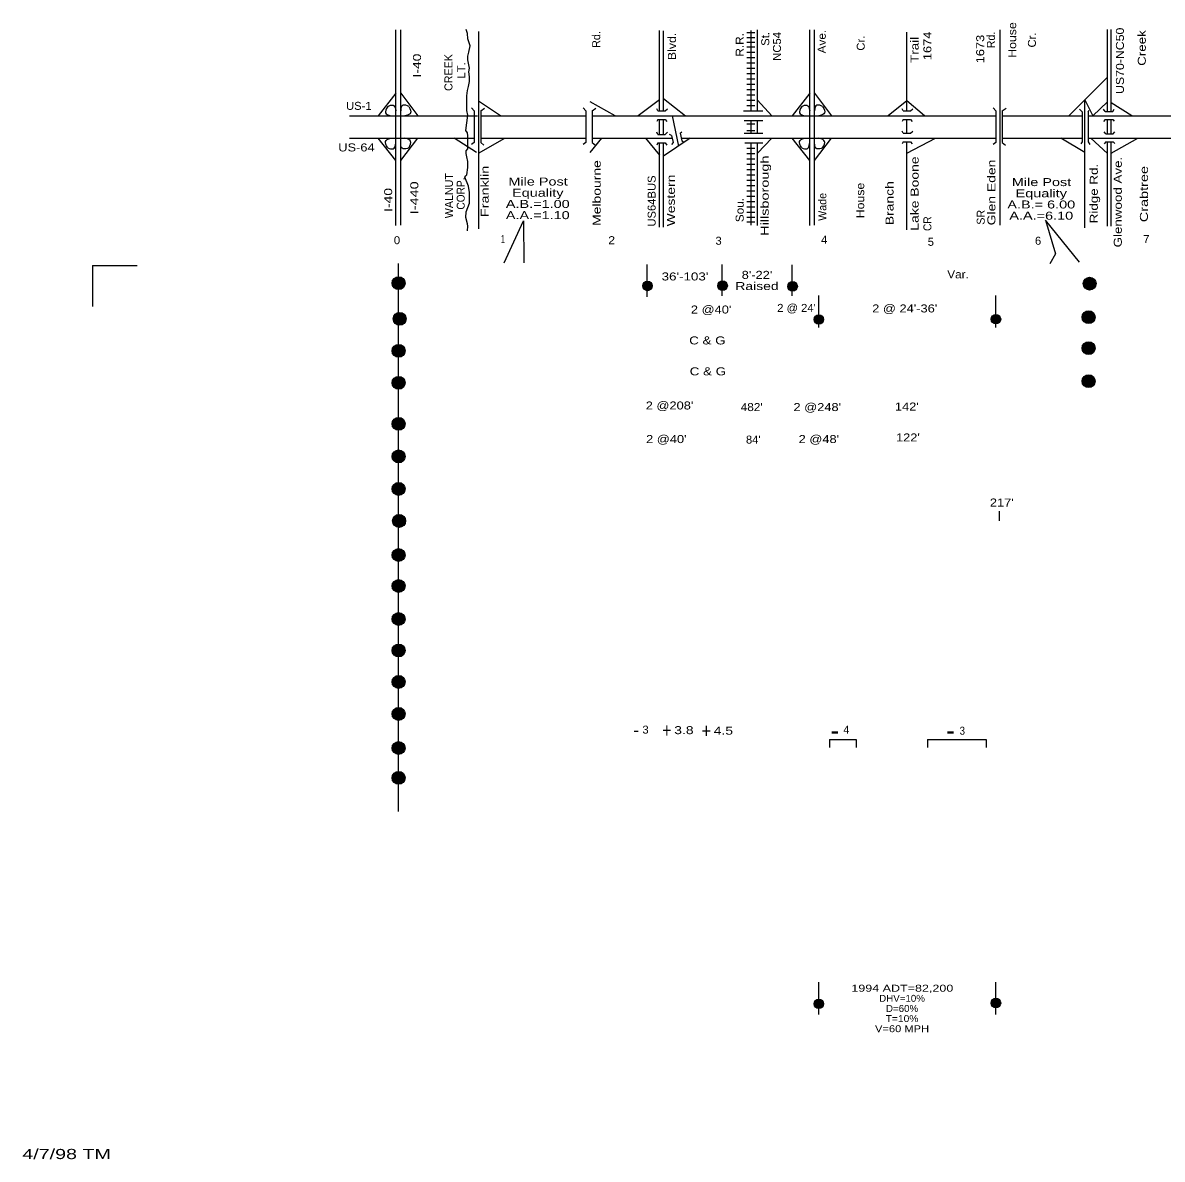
# Model space of a CAD drawing. Extents: x 2147483.74 to 2147488.09, y 2147483.85 to 2147487.13.
# Drawn here: x 2147483.917 to 2147486.054, y 2147483.848 to 2147485.979 of the extents above; entities that cross this region are included whole.
import ezdxf
from ezdxf.enums import TextEntityAlignment as Align

# ---------------------------------------------------------------- set-up
doc = ezdxf.new("R2010")
doc.units = 0
doc.header["$LTSCALE"] = 0.006
doc.layers.add('1', color=7, linetype='Continuous', lineweight=25)

msp = doc.modelspace()

# ---------------------------------------------------------------- hatches: boundary and pattern name
at = {"layer": '1'}
for points in [[(2147484.6341, 2147485.491, 1), (2147484.6099, 2147485.491, 1)], [(2147485.097687, 2147485.485774, 1), (2147485.079772, 2147485.485774, 1)], [(2147485.238451, 2147485.486189, 1), (2147485.220536, 2147485.486189, 1)], [(2147485.369693, 2147485.484946, 1), (2147485.351778, 2147485.484946, 1)], [(2147485.929844, 2147485.490067, 1), (2147485.905644, 2147485.490067, 1)], [(2147485.927844, 2147485.427067, 1), (2147485.903644, 2147485.427067, 1)], [(2147484.6361, 2147485.424, 1), (2147484.6119, 2147485.424, 1)], [(2147485.418961, 2147485.422817, 1), (2147485.401046, 2147485.422817, 1)], [(2147485.750961, 2147485.423337, 1), (2147485.733046, 2147485.423337, 1)], [(2147484.6341, 2147485.364, 1), (2147484.6099, 2147485.364, 1)], [(2147485.927844, 2147485.369067, 1), (2147485.903644, 2147485.369067, 1)], [(2147484.6341, 2147485.304, 1), (2147484.6099, 2147485.304, 1)], [(2147485.927844, 2147485.307067, 1), (2147485.903644, 2147485.307067, 1)], [(2147484.6341, 2147485.227, 1), (2147484.6099, 2147485.227, 1)], [(2147484.6341, 2147485.166, 1), (2147484.6099, 2147485.166, 1)], [(2147484.6341, 2147485.105, 1), (2147484.6099, 2147485.105, 1)], [(2147484.6351, 2147485.045, 1), (2147484.6109, 2147485.045, 1)], [(2147484.6341, 2147484.981, 1), (2147484.6099, 2147484.981, 1)], [(2147484.6341, 2147484.923, 1), (2147484.6099, 2147484.923, 1)], [(2147484.6341, 2147484.861, 1), (2147484.6099, 2147484.861, 1)], [(2147484.6341, 2147484.802, 1), (2147484.6099, 2147484.802, 1)], [(2147484.6341, 2147484.743, 1), (2147484.6099, 2147484.743, 1)], [(2147484.6341, 2147484.683, 1), (2147484.6099, 2147484.683, 1)], [(2147484.6341, 2147484.619, 1), (2147484.6099, 2147484.619, 1)], [(2147484.634083, 2147484.563, 1), (2147484.609917, 2147484.563, 1)], [(2147485.418961, 2147484.13908, 1), (2147485.401046, 2147484.13908, 1)], [(2147485.750961, 2147484.140694, 1), (2147485.733046, 2147484.140694, 1)]]:
    msp.add_hatch(color=256, dxfattribs=at).paths.add_polyline_path(points)

# ---------------------------------------------------------------- linework, layer by layer
for p, q in [((2147484.617, 2147485.599), (2147484.617, 2147485.966)), ((2147484.626, 2147485.6), (2147484.626, 2147485.966)), ((2147484.772, 2147485.963), (2147484.772, 2147485.593)), ((2147485.111, 2147485.814), (2147485.111, 2147485.965)), ((2147485.119, 2147485.814), (2147485.119, 2147485.964)), ((2147485.275, 2147485.961), (2147485.29, 2147485.961)), ((2147485.275, 2147485.952), (2147485.29, 2147485.952)), ((2147485.283, 2147485.814), (2147485.283, 2147485.965)), ((2147485.295, 2147485.814), (2147485.295, 2147485.966)), ((2147485.393, 2147485.599), (2147485.393, 2147485.966)), ((2147485.402, 2147485.6), (2147485.402, 2147485.966)), ((2147485.575, 2147485.814), (2147485.575, 2147485.962)), ((2147485.75, 2147485.6), (2147485.75, 2147485.966)), ((2147485.951, 2147485.813), (2147485.951, 2147485.967)), ((2147485.958, 2147485.813), (2147485.958, 2147485.967)), ((2147485.275, 2147485.943), (2147485.29, 2147485.943)), ((2147485.275, 2147485.934), (2147485.29, 2147485.934)), ((2147485.275, 2147485.924), (2147485.29, 2147485.924)), ((2147485.275, 2147485.914), (2147485.29, 2147485.914)), ((2147485.275, 2147485.904), (2147485.29, 2147485.904)), ((2147485.275, 2147485.894), (2147485.29, 2147485.894)), ((2147485.275, 2147485.884), (2147485.29, 2147485.884)), ((2147485.275, 2147485.874), (2147485.29, 2147485.874)), ((2147485.879, 2147485.805), (2147485.951, 2147485.877)), ((2147484.617, 2147485.847), (2147484.584, 2147485.805)), ((2147484.626, 2147485.847), (2147484.658, 2147485.805)), ((2147485.275, 2147485.864), (2147485.29, 2147485.864)), ((2147485.275, 2147485.854), (2147485.29, 2147485.854)), ((2147485.393, 2147485.847), (2147485.36, 2147485.805)), ((2147485.402, 2147485.847), (2147485.434, 2147485.805)), ((2147484.813, 2147485.805), (2147484.772, 2147485.832)), ((2147485.028, 2147485.805), (2147484.981, 2147485.831)), ((2147485.111, 2147485.835), (2147485.071, 2147485.805)), ((2147485.119, 2147485.837), (2147485.16, 2147485.805)), ((2147485.275, 2147485.844), (2147485.29, 2147485.844)), ((2147485.275, 2147485.834), (2147485.29, 2147485.834)), ((2147485.275, 2147485.824), (2147485.29, 2147485.824)), ((2147485.295, 2147485.834), (2147485.322, 2147485.805)), ((2147485.997, 2147485.805), (2147485.958, 2147485.829)), ((2147484.53, 2147485.805), (2147484.77, 2147485.805)), ((2147484.764, 2147485.814), (2147484.759, 2147485.82)), ((2147484.764, 2147485.814), (2147484.764, 2147485.755)), ((2147484.776, 2147485.814), (2147484.783, 2147485.819)), ((2147484.776, 2147485.814), (2147484.776, 2147485.755)), ((2147484.776, 2147485.805), (2147484.805, 2147485.805)), ((2147484.805, 2147485.805), (2147484.899, 2147485.805)), ((2147484.896, 2147485.805), (2147484.973, 2147485.805)), ((2147484.973, 2147485.814), (2147484.968, 2147485.82)), ((2147484.973, 2147485.814), (2147484.973, 2147485.755)), ((2147484.985, 2147485.814), (2147484.992, 2147485.819)), ((2147484.985, 2147485.814), (2147484.985, 2147485.755)), ((2147484.985, 2147485.805), (2147485.742, 2147485.805)), ((2147485.108, 2147485.814), (2147485.106, 2147485.818)), ((2147485.108, 2147485.814), (2147485.122, 2147485.814)), ((2147485.122, 2147485.814), (2147485.126, 2147485.818)), ((2147485.135, 2147485.805), (2147485.147, 2147485.748)), ((2147485.269, 2147485.814), (2147485.305, 2147485.814)), ((2147485.568, 2147485.814), (2147485.566, 2147485.818)), ((2147485.568, 2147485.814), (2147485.582, 2147485.814)), ((2147485.582, 2147485.814), (2147485.586, 2147485.818)), ((2147485.742, 2147485.814), (2147485.737, 2147485.82)), ((2147485.742, 2147485.814), (2147485.742, 2147485.755)), ((2147485.754, 2147485.814), (2147485.761, 2147485.819)), ((2147485.754, 2147485.814), (2147485.754, 2147485.755)), ((2147485.754, 2147485.805), (2147485.903, 2147485.805)), ((2147485.915, 2147485.812), (2147485.917, 2147485.815)), ((2147485.915, 2147485.812), (2147485.915, 2147485.756)), ((2147485.915, 2147485.805), (2147486.215, 2147485.805)), ((2147485.947, 2147485.813), (2147485.944, 2147485.817)), ((2147485.947, 2147485.813), (2147485.961, 2147485.813)), ((2147485.961, 2147485.813), (2147485.964, 2147485.817)), ((2147485.108, 2147485.798), (2147485.106, 2147485.794)), ((2147485.108, 2147485.798), (2147485.122, 2147485.798)), ((2147485.111, 2147485.77), (2147485.111, 2147485.798)), ((2147485.119, 2147485.77), (2147485.119, 2147485.798)), ((2147485.122, 2147485.798), (2147485.125, 2147485.794)), ((2147485.27, 2147485.796), (2147485.305, 2147485.796)), ((2147485.275, 2147485.79), (2147485.29, 2147485.79)), ((2147485.283, 2147485.772), (2147485.283, 2147485.796)), ((2147485.295, 2147485.772), (2147485.295, 2147485.796)), ((2147485.568, 2147485.798), (2147485.566, 2147485.794)), ((2147485.568, 2147485.798), (2147485.582, 2147485.798)), ((2147485.575, 2147485.772), (2147485.575, 2147485.798)), ((2147485.582, 2147485.798), (2147485.585, 2147485.794)), ((2147485.947, 2147485.798), (2147485.944, 2147485.794)), ((2147485.947, 2147485.798), (2147485.961, 2147485.798)), ((2147485.951, 2147485.771), (2147485.951, 2147485.798)), ((2147485.958, 2147485.771), (2147485.958, 2147485.798)), ((2147485.961, 2147485.798), (2147485.964, 2147485.795)), ((2147484.53, 2147485.763), (2147484.764, 2147485.763)), ((2147484.617, 2147485.721), (2147484.584, 2147485.763)), ((2147484.626, 2147485.721), (2147484.658, 2147485.763)), ((2147484.768, 2147485.736), (2147484.726, 2147485.763)), ((2147484.772, 2147485.735), (2147484.821, 2147485.763)), ((2147484.776, 2147485.763), (2147484.805, 2147485.763)), ((2147484.805, 2147485.763), (2147484.903, 2147485.763)), ((2147484.896, 2147485.763), (2147484.973, 2147485.763)), ((2147484.981, 2147485.736), (2147485.003, 2147485.763)), ((2147484.985, 2147485.763), (2147485.135, 2147485.763)), ((2147485.085, 2147485.763), (2147485.111, 2147485.731)), ((2147485.108, 2147485.77), (2147485.106, 2147485.774)), ((2147485.108, 2147485.77), (2147485.122, 2147485.77)), ((2147485.169, 2147485.763), (2147485.119, 2147485.729)), ((2147485.122, 2147485.77), (2147485.126, 2147485.774)), ((2147485.134, 2147485.768), (2147485.13, 2147485.77)), ((2147485.134, 2147485.768), (2147485.137, 2147485.755)), ((2147485.15, 2147485.772), (2147485.153, 2147485.775)), ((2147485.15, 2147485.772), (2147485.153, 2147485.758)), ((2147485.152, 2147485.763), (2147485.742, 2147485.763)), ((2147485.27, 2147485.772), (2147485.305, 2147485.772)), ((2147485.275, 2147485.777), (2147485.29, 2147485.777)), ((2147485.295, 2147485.735), (2147485.322, 2147485.763)), ((2147485.393, 2147485.721), (2147485.36, 2147485.763)), ((2147485.402, 2147485.721), (2147485.434, 2147485.763)), ((2147485.568, 2147485.772), (2147485.566, 2147485.776)), ((2147485.568, 2147485.772), (2147485.582, 2147485.772)), ((2147485.575, 2147485.735), (2147485.629, 2147485.763)), ((2147485.582, 2147485.772), (2147485.586, 2147485.776)), ((2147485.754, 2147485.763), (2147485.904, 2147485.763)), ((2147485.909, 2147485.736), (2147485.864, 2147485.763)), ((2147485.915, 2147485.763), (2147486.215, 2147485.763)), ((2147485.951, 2147485.734), (2147485.92, 2147485.763)), ((2147485.948, 2147485.771), (2147485.945, 2147485.775)), ((2147485.948, 2147485.771), (2147485.962, 2147485.771)), ((2147485.958, 2147485.735), (2147486.008, 2147485.763)), ((2147485.962, 2147485.771), (2147485.965, 2147485.775)), ((2147484.764, 2147485.755), (2147484.759, 2147485.751)), ((2147484.776, 2147485.755), (2147484.782, 2147485.75)), ((2147484.973, 2147485.755), (2147484.968, 2147485.751)), ((2147484.985, 2147485.755), (2147484.991, 2147485.75)), ((2147485.108, 2147485.754), (2147485.106, 2147485.75)), ((2147485.108, 2147485.754), (2147485.122, 2147485.754)), ((2147485.111, 2147485.596), (2147485.111, 2147485.754)), ((2147485.119, 2147485.596), (2147485.119, 2147485.754)), ((2147485.122, 2147485.754), (2147485.125, 2147485.75)), ((2147485.137, 2147485.755), (2147485.134, 2147485.751)), ((2147485.153, 2147485.758), (2147485.156, 2147485.756)), ((2147485.271, 2147485.754), (2147485.305, 2147485.754)), ((2147485.275, 2147485.744), (2147485.29, 2147485.744)), ((2147485.283, 2147485.6), (2147485.283, 2147485.754)), ((2147485.295, 2147485.599), (2147485.295, 2147485.754)), ((2147485.568, 2147485.756), (2147485.566, 2147485.752)), ((2147485.568, 2147485.756), (2147485.582, 2147485.756)), ((2147485.575, 2147485.591), (2147485.575, 2147485.756)), ((2147485.582, 2147485.756), (2147485.585, 2147485.752)), ((2147485.742, 2147485.755), (2147485.737, 2147485.751)), ((2147485.754, 2147485.755), (2147485.76, 2147485.75)), ((2147485.915, 2147485.756), (2147485.918, 2147485.751)), ((2147485.948, 2147485.756), (2147485.945, 2147485.752)), ((2147485.948, 2147485.756), (2147485.962, 2147485.756)), ((2147485.951, 2147485.598), (2147485.951, 2147485.756)), ((2147485.958, 2147485.598), (2147485.958, 2147485.756)), ((2147485.962, 2147485.756), (2147485.965, 2147485.753)), ((2147485.275, 2147485.734), (2147485.29, 2147485.734)), ((2147485.275, 2147485.724), (2147485.29, 2147485.724)), ((2147485.275, 2147485.714), (2147485.29, 2147485.714)), ((2147485.275, 2147485.704), (2147485.29, 2147485.704)), ((2147485.275, 2147485.694), (2147485.29, 2147485.694)), ((2147485.275, 2147485.684), (2147485.29, 2147485.684)), ((2147485.275, 2147485.674), (2147485.29, 2147485.674)), ((2147485.275, 2147485.664), (2147485.29, 2147485.664)), ((2147485.275, 2147485.654), (2147485.29, 2147485.654)), ((2147485.275, 2147485.644), (2147485.29, 2147485.644)), ((2147485.275, 2147485.634), (2147485.29, 2147485.634)), ((2147485.275, 2147485.624), (2147485.29, 2147485.624)), ((2147485.275, 2147485.615), (2147485.29, 2147485.615)), ((2147485.275, 2147485.606), (2147485.29, 2147485.606)), ((2147484.622, 2147484.5), (2147484.622, 2147485.528)), ((2147485.088, 2147485.465), (2147485.088, 2147485.526)), ((2147485.229, 2147485.467), (2147485.229, 2147485.526)), ((2147485.36, 2147485.467), (2147485.36, 2147485.525)), ((2147484.048, 2147485.524), (2147484.132, 2147485.524)), ((2147484.048, 2147485.524), (2147484.048, 2147485.447)), ((2147485.41, 2147485.408), (2147485.41, 2147485.468)), ((2147485.742, 2147485.408), (2147485.742, 2147485.468)), ((2147485.749, 2147485.045), (2147485.749, 2147485.063)), ((2147485.43, 2147484.635), (2147485.48, 2147484.635)), ((2147485.43, 2147484.635), (2147485.43, 2147484.62)), ((2147485.48, 2147484.635), (2147485.48, 2147484.62)), ((2147485.614, 2147484.635), (2147485.724, 2147484.635)), ((2147485.614, 2147484.635), (2147485.614, 2147484.62)), ((2147485.724, 2147484.635), (2147485.724, 2147484.62)), ((2147485.41, 2147484.119), (2147485.41, 2147484.18)), ((2147485.742, 2147484.119), (2147485.742, 2147484.18))]:
    msp.add_line(p, q, dxfattribs=at)
for points in [[(2147484.751, 2147485.589), (2147484.752, 2147485.598), (2147484.751, 2147485.602), (2147484.748, 2147485.614), (2147484.749, 2147485.625), (2147484.755, 2147485.641), (2147484.755, 2147485.651), (2147484.755, 2147485.661), (2147484.753, 2147485.673), (2147484.746, 2147485.69), (2147484.748, 2147485.692), (2147484.75, 2147485.694), (2147484.752, 2147485.708), (2147484.752, 2147485.719), (2147484.75, 2147485.728), (2147484.749, 2147485.734), (2147484.749, 2147485.739), (2147484.752, 2147485.743), (2147484.752, 2147485.749), (2147484.752, 2147485.754), (2147484.752, 2147485.762), (2147484.752, 2147485.767), (2147484.751, 2147485.773), (2147484.748, 2147485.777), (2147484.752, 2147485.806), (2147484.75, 2147485.815), (2147484.75, 2147485.825), (2147484.75, 2147485.834), (2147484.75, 2147485.842), (2147484.751, 2147485.852), (2147484.753, 2147485.86), (2147484.755, 2147485.869), (2147484.755, 2147485.878), (2147484.754, 2147485.887), (2147484.755, 2147485.894), (2147484.752, 2147485.91), (2147484.752, 2147485.917), (2147484.754, 2147485.924), (2147484.756, 2147485.936), (2147484.752, 2147485.949), (2147484.751, 2147485.959), (2147484.749, 2147485.967)], [(2147485.608, 2147485.805), (2147485.575, 2147485.833), (2147485.54, 2147485.805)], [(2147485.909, 2147485.595), (2147485.909, 2147485.835), (2147485.924, 2147485.805), (2147485.951, 2147485.831)], [(2147485.899, 2147485.817), (2147485.904, 2147485.812), (2147485.904, 2147485.756), (2147485.901, 2147485.752)], [(2147484.82, 2147485.529), (2147484.856, 2147485.608), (2147484.857, 2147485.529)], [(2147485.899, 2147485.53), (2147485.835, 2147485.609), (2147485.854, 2147485.546), (2147485.843, 2147485.527)]]:
    msp.add_lwpolyline(points, dxfattribs=at)
for centre, radius in [((2147484.622, 2147485.491), 0.0121), ((2147485.088729, 2147485.485774), 0.008958), ((2147485.229494, 2147485.486189), 0.008958), ((2147485.360736, 2147485.484946), 0.008958), ((2147485.917744, 2147485.490067), 0.0121), ((2147485.915744, 2147485.427067), 0.0121), ((2147484.624, 2147485.424), 0.0121), ((2147485.410003, 2147485.422817), 0.008958), ((2147485.742003, 2147485.423337), 0.008958), ((2147484.622, 2147485.364), 0.0121), ((2147485.915744, 2147485.369067), 0.0121), ((2147484.622, 2147485.304), 0.0121), ((2147485.915744, 2147485.307067), 0.0121), ((2147484.622, 2147485.227), 0.0121), ((2147484.622, 2147485.166), 0.0121), ((2147484.622, 2147485.105), 0.0121), ((2147484.623, 2147485.045), 0.0121), ((2147484.622, 2147484.981), 0.0121), ((2147484.622, 2147484.923), 0.0121), ((2147484.622, 2147484.861), 0.0121), ((2147484.622, 2147484.802), 0.0121), ((2147484.622, 2147484.743), 0.0121), ((2147484.622, 2147484.683), 0.0121), ((2147484.622, 2147484.619), 0.0121), ((2147484.622, 2147484.563), 0.012083), ((2147485.410003, 2147484.13908), 0.008958), ((2147485.742003, 2147484.140694), 0.008958)]:
    msp.add_circle(centre, radius, dxfattribs=at)
for points in [[(2147484.602, 2147485.822), (2147484.605, 2147485.825), (2147484.613, 2147485.826), (2147484.616, 2147485.821), (2147484.617, 2147485.814)], [(2147484.641, 2147485.822), (2147484.638, 2147485.825), (2147484.629, 2147485.826), (2147484.626, 2147485.821), (2147484.626, 2147485.814)], [(2147485.378, 2147485.822), (2147485.381, 2147485.825), (2147485.389, 2147485.826), (2147485.392, 2147485.821), (2147485.393, 2147485.814)], [(2147485.417, 2147485.822), (2147485.414, 2147485.825), (2147485.405, 2147485.826), (2147485.402, 2147485.821), (2147485.402, 2147485.814)], [(2147484.602, 2147485.822), (2147484.598, 2147485.817), (2147484.596, 2147485.809), (2147484.601, 2147485.806), (2147484.608, 2147485.805)], [(2147484.641, 2147485.822), (2147484.645, 2147485.817), (2147484.646, 2147485.809), (2147484.641, 2147485.806), (2147484.634, 2147485.805)], [(2147485.378, 2147485.822), (2147485.374, 2147485.817), (2147485.372, 2147485.809), (2147485.377, 2147485.806), (2147485.384, 2147485.805)], [(2147485.417, 2147485.822), (2147485.421, 2147485.817), (2147485.422, 2147485.809), (2147485.417, 2147485.806), (2147485.41, 2147485.805)], [(2147484.602, 2147485.745), (2147484.598, 2147485.75), (2147484.596, 2147485.758), (2147484.601, 2147485.761), (2147484.608, 2147485.763)], [(2147484.641, 2147485.745), (2147484.645, 2147485.75), (2147484.646, 2147485.758), (2147484.641, 2147485.761), (2147484.634, 2147485.763)], [(2147485.378, 2147485.745), (2147485.374, 2147485.75), (2147485.372, 2147485.758), (2147485.377, 2147485.761), (2147485.384, 2147485.763)], [(2147485.417, 2147485.745), (2147485.421, 2147485.75), (2147485.422, 2147485.758), (2147485.417, 2147485.761), (2147485.41, 2147485.763)], [(2147484.602, 2147485.745), (2147484.605, 2147485.743), (2147484.613, 2147485.741), (2147484.616, 2147485.747), (2147484.617, 2147485.754)], [(2147484.641, 2147485.745), (2147484.638, 2147485.743), (2147484.629, 2147485.741), (2147484.626, 2147485.747), (2147484.626, 2147485.754)], [(2147485.378, 2147485.745), (2147485.381, 2147485.743), (2147485.389, 2147485.741), (2147485.392, 2147485.747), (2147485.393, 2147485.754)], [(2147485.417, 2147485.745), (2147485.414, 2147485.743), (2147485.405, 2147485.741), (2147485.402, 2147485.747), (2147485.402, 2147485.754)]]:
    msp.add_open_spline(points, degree=3, dxfattribs=at)

# ---------------------------------------------------------------- texts
for s, width, p in [('House', 1.15, (2147485.78, 2147485.947)), ('Blvd.', 1.15, (2147485.142, 2147485.935)), ('R.R.', 1.1, (2147485.269, 2147485.938)), ('St.', 1.05, (2147485.317, 2147485.949)), ('NC54', 1.05, (2147485.339, 2147485.935)), ('Ave.', 1.1, (2147485.423, 2147485.944)), ('Cr.', 1.05, (2147485.496, 2147485.941)), ('1674', 1.2, (2147485.621, 2147485.936)), ('1673', 1.2, (2147485.72, 2147485.93)), ('Cr.', 1.05, (2147485.817, 2147485.947)), ('US70-NC50', 1.15, (2147485.982, 2147485.908)), ('Creek', 1.25, (2147486.023, 2147485.932)), ('Trail', 1.25, (2147485.597, 2147485.9285)), ('I-40', 1.3, (2147484.664, 2147485.899)), ('LT.', 1.05, (2147484.747, 2147485.89)), ('Melbourne', 1.3, (2147485.001, 2147485.66)), ('Hillsborough', 1.35, (2147485.316, 2147485.655)), ('Lake Boone', 1.3, (2147485.597, 2147485.659)), ('Glen Eden', 1.3, (2147485.741, 2147485.661)), ('Glenwood Ave.', 1.25, (2147485.978, 2147485.643)), ('Franklin', 1.35, (2147484.791, 2147485.663)), ('Ridge Rd.', 1.25, (2147485.933, 2147485.659)), ('Crabtree', 1.35, (2147486.027, 2147485.658)), ('I-440', 1.35, (2147484.659, 2147485.651)), ('CORP.', 0.95, (2147484.746, 2147485.659)), ('US64BUS', 1.05, (2147485.104, 2147485.645)), ('Western', 1.3, (2147485.14, 2147485.646)), ('House', 1.15, (2147485.495, 2147485.646)), ('Branch', 1.3, (2147485.55, 2147485.641)), ('I-40', 1.3, (2147484.61, 2147485.647)), ('Sou.', 1.1, (2147485.269, 2147485.628)), ('CR', 0.95, (2147485.621, 2147485.6025))]:
    msp.add_text(s, height=0.015, rotation=90, dxfattribs=dict(at, width=width)).set_placement(p, align=Align.CENTER)
for s, p in [('Rd.', (2147485, 2147485.948)), ('Rd.', (2147485.74, 2147485.947)), ('CREEK', (2147484.723, 2147485.886)), ('WALNUT', (2147484.724, 2147485.655)), ('Wade', (2147485.424, 2147485.634)), ('SR', (2147485.721, 2147485.6145))]:
    msp.add_text(s, height=0.015, rotation=90, dxfattribs=at).set_placement(p, align=Align.CENTER)
for s, height, width, p in [('US-1', 0.015, 1.05, (2147484.5475, 2147485.816)), ('US-64', 0.015, 1.2, (2147484.543, 2147485.738)), ('Mile Post', 0.015, 1.35, (2147484.8835, 2147485.674)), ('Mile Post', 0.015, 1.35, (2147485.8275, 2147485.673)), ('Equality', 0.015, 1.35, (2147484.883, 2147485.653)), ('Equality', 0.015, 1.35, (2147485.827, 2147485.652)), ('A.B.=1.00', 0.015, 1.35, (2147484.883, 2147485.632)), ('A.B.= 6.00', 0.015, 1.35, (2147485.827, 2147485.631)), ('A.A.=1.10', 0.015, 1.35, (2147484.883, 2147485.611)), ('A.A.=6.10', 0.015, 1.35, (2147485.827, 2147485.61)), ('0', 0.015, 1.05, (2147484.619, 2147485.564)), ('1', 0.015, 0.6, (2147484.8175, 2147485.566)), ('2', 0.015, 1.15, (2147485.0215, 2147485.564)), ('3', 0.015, 1.05, (2147485.222, 2147485.563)), ('4', 0.015, 1.05, (2147485.42, 2147485.565)), ('5', 0.015, 1.05, (2147485.62, 2147485.561)), ('6', 0.015, 1.05, (2147485.821, 2147485.563)), ('7', 0.015, 1.05, (2147486.024, 2147485.566)), ("36'-103'", 0.015, 1.25, (2147485.159, 2147485.496)), ("8'-22'", 0.015, 1.2, (2147485.294, 2147485.499)), ('Var.', 0.015, 1.1, (2147485.671, 2147485.5)), ('Raised', 0.015, 1.3, (2147485.294, 2147485.478)), ("2 @40'", 0.015, 1.2, (2147485.208, 2147485.434)), ("2 @ 24'", 0.015, 1.05, (2147485.368, 2147485.437)), ("2 @ 24'-36'", 0.015, 1.2, (2147485.571, 2147485.436)), ('C & G', 0.015, 1.25, (2147485.201, 2147485.376)), ('C & G', 0.015, 1.25, (2147485.202, 2147485.318)), ("2 @208'", 0.015, 1.2, (2147485.13, 2147485.254)), ("482'", 0.015, 1.1, (2147485.284, 2147485.251)), ("2 @248'", 0.015, 1.2, (2147485.407, 2147485.251)), ("142'", 0.015, 1.2, (2147485.575, 2147485.252)), ("2 @40'", 0.015, 1.2, (2147485.124, 2147485.191)), ("84'", 0.015, 1.05, (2147485.287, 2147485.19)), ("2 @48'", 0.015, 1.2, (2147485.41, 2147485.191)), ("122'", 0.015, 1.2, (2147485.577, 2147485.194)), ("217'", 0.015, 1.2, (2147485.753, 2147485.072)), ('3', 0.015, 1.05, (2147485.085, 2147484.646)), ('+', 0.027, 0.85, (2147485.125, 2147484.639)), ('3.8', 0.015, 1.3, (2147485.157, 2147484.645)), ('+', 0.027, 0.85, (2147485.199, 2147484.638)), ('4.5', 0.015, 1.3, (2147485.231, 2147484.644)), ('3', 0.015, 0.9, (2147485.679, 2147484.644)), ('1994 ADT=82,200', 0.013, 1.35, (2147485.5665, 2147484.162)), ('DHV=10%', 0.013, 1.05, (2147485.566, 2147484.143)), ('D=60%', 0.013, 1.05, (2147485.566, 2147484.124)), ('T=10%', 0.013, 1.1, (2147485.566, 2147484.105)), ('V=60 MPH', 0.013, 1.2, (2147485.566, 2147484.086)), ('4/7/98 TM', 0.019, 1.45, (2147483.9995, 2147483.848))]:
    msp.add_text(s, height=height, dxfattribs=dict(at, width=width)).set_placement(p, align=Align.CENTER)
for s, height, p in [('-', 0.024, (2147485.0675, 2147484.641)), ('-', 0.037, (2147485.44, 2147484.634)), ('4', 0.015, (2147485.4615, 2147484.646)), ('-', 0.037, (2147485.657, 2147484.634))]:
    msp.add_text(s, height=height, dxfattribs=at).set_placement(p, align=Align.CENTER)

doc.saveas('drawing.dxf')
